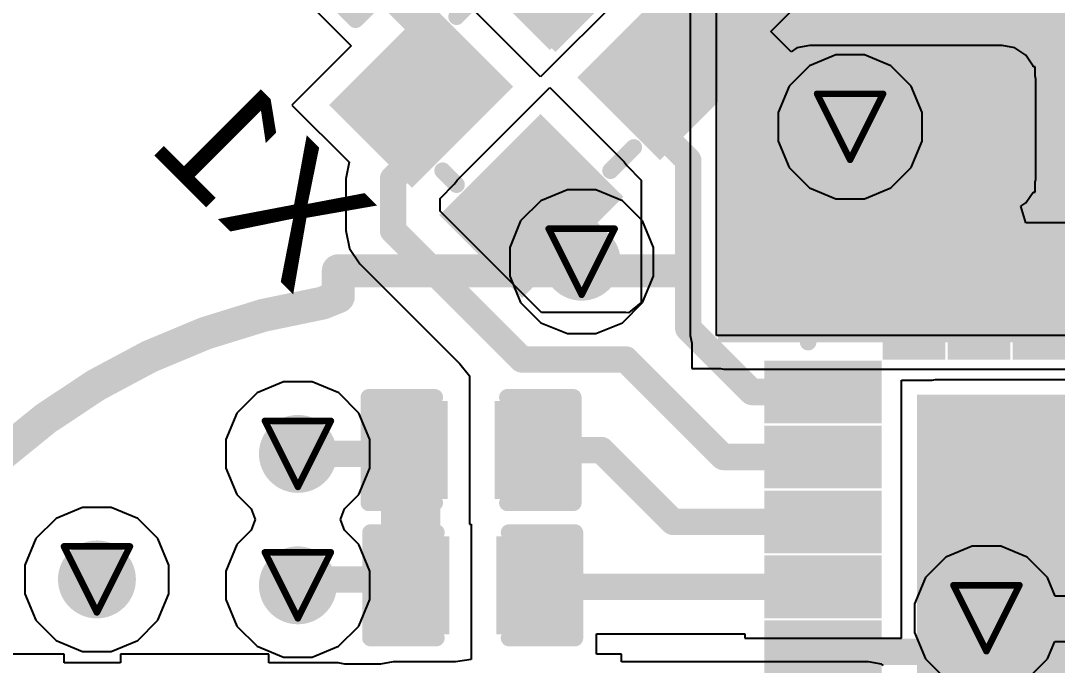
# Model space of a CAD drawing. Header units: inches. Extents: x -9 to 171, y -50 to 39.
# Drawn here: x 3.5 to 11.49, y -14.15 to -9.19 of the extents above; entities that cross this region are included whole.
import ezdxf

# ---------------------------------------------------------------- set-up
doc = ezdxf.new("R2010")
doc.units = ezdxf.units.IN
for name, color, linetype in [('Board Outline', 216, 'Continuous'), ('Bottom Layer', 5, 'Continuous'), ('Bottom Overlay', 54, 'Continuous'), ('Bottom Paste', 16, 'Continuous'), ('Bottom Solder', 6, 'Continuous'), ('Drill Drawing', 1, 'Continuous'), ('GND', 76, 'Continuous'), ('PWR', 16, 'Continuous'), ('Top Layer', 1, 'Continuous'), ('Top Overlay', 2, 'Continuous'), ('Top Paste', 8, 'Continuous'), ('Top Solder', 216, 'Continuous'), ('Via Holes', 16, 'Continuous')]:
    doc.layers.add(name, color=color, linetype=linetype)
doc.styles.add('Arial', font='', dxfattribs={"height": 0.2})
doc.styles.get('Arial').set_extended_font_data('Arial')

# ---------------------------------------------------------------- blocks, each defined once
blk = doc.blocks.new('MY_2477_02_2')
at = {"layer": 'Top Layer'}
blk.add_hatch(color=1, dxfattribs=at).paths.add_polyline_path([(11.9999, 2.9126), (18.4999, 2.9126), (18.4999, -3.0874), (11.9999, -3.0874)])
at = {"layer": 'Top Solder'}
blk.add_hatch(color=216, dxfattribs=at).paths.add_polyline_path([(11.9491, 2.9634), (18.5507, 2.9634), (18.5507, -3.1382), (11.9491, -3.1382)])
at = {"layer": 'Top Overlay', "const_width": 0.254}
blk.add_lwpolyline([(5.5257, 9.7475, -0.48729), (12.2506, 6.0093)], format="xyb", dxfattribs=at)
for points in [[(12.2506, 6.0093), (12.2999, 5.8875)], [(12.2999, 5.8875), (12.4999, 5.8875)], [(12.4999, 5.8875), (12.4999, 3.2687)]]:
    blk.add_lwpolyline(points, dxfattribs=at)
at = {"layer": 'Top Overlay', "const_width": 0.127}
for points in [[(12.1871, 6.0093, 1), (12.3141, 6.0093, 1)], [(12.1871, 6.0093, 1), (12.3141, 6.0093, 1)], [(12.2364, 5.8875, 1), (12.3634, 5.8875, 1)], [(12.2364, 5.8875, 1), (12.3634, 5.8875, 1)], [(12.4364, 5.8875, 1), (12.5634, 5.8875, 1)], [(12.4364, 5.8875, 1), (12.5634, 5.8875, 1)], [(12.4364, 3.2687, 1), (12.5634, 3.2687, 1)]]:
    blk.add_lwpolyline(points, format="xyb", close=True, dxfattribs=at)
at = {"layer": 'Top Paste'}
for p, q in [((12, 2.975), (12, 2.975)), ((12, 2.975), (18.5, 2.975)), ((12, -3.025), (12, 2.975))]:
    blk.add_line(p, q, dxfattribs=at)
blk = doc.blocks.new('SMD2016_4P_B_9')
at = {"layer": 'Bottom Layer'}
for points in [[(-0.2499, 1), (-0.2499, 0.2), (-1.2499, 0.2), (-1.2499, 1)], [(1.2501, 0.9999), (1.2501, 0.1999), (0.2501, 0.1999), (0.2501, 0.9999)], [(-0.2501, -0.1999), (-0.2501, -0.9999), (-1.25, -0.9999), (-1.25, -0.1999)], [(1.2501, -0.2), (1.2501, -1), (0.2501, -1), (0.2501, -0.2)]]:
    blk.add_hatch(color=5, dxfattribs=at).paths.add_polyline_path(points)
at = {"layer": 'Bottom Paste'}
for points in [[(-0.2499, 1), (-0.2499, 0.2), (-1.2499, 0.2), (-1.2499, 1)], [(1.2501, 0.9999), (1.2501, 0.1999), (0.2501, 0.1999), (0.2501, 0.9999)], [(-0.2501, -0.1999), (-0.2501, -0.9999), (-1.25, -0.9999), (-1.25, -0.1999)], [(1.2501, -0.2), (1.2501, -1), (0.2501, -1), (0.2501, -0.2)]]:
    blk.add_hatch(color=16, dxfattribs=at).paths.add_polyline_path(points)
at = {"layer": 'Bottom Solder'}
for points in [[(-0.1991, 1.0508), (-0.1991, 0.1492), (-1.3007, 0.1492), (-1.3007, 1.0508)], [(1.3009, 1.0507), (1.3009, 0.1491), (0.1993, 0.1491), (0.1993, 1.0507)], [(-0.1993, -0.1491), (-0.1993, -1.0507), (-1.3008, -1.0507), (-1.3008, -0.1491)], [(1.3009, -0.1492), (1.3009, -1.0508), (0.1993, -1.0508), (0.1993, -0.1492)]]:
    blk.add_hatch(color=6, dxfattribs=at).paths.add_polyline_path(points)
at = {"layer": 'Bottom Overlay', "const_width": 0.127}
for points in [[(0.1271, 0.8384), (-0.1269, 0.8383)], [(-1.3487, 0.5588), (-1.4249, 0.635)], [(-1.4249, 0.4826), (-1.4249, 0.635)], [(-1.3487, 0.5588), (-1.4249, 0.4826)], [(-1.0414, -0.0762), (-1.0414, 0.0762)], [(1.0414, -0.0764), (1.0414, 0.076)], [(0.127, -0.8382), (-0.127, -0.8382)]]:
    blk.add_lwpolyline(points, dxfattribs=at)
at = {"layer": 'Bottom Overlay', "const_width": 0.0635}
for points in [[(-0.1586, 0.8383, 1), (-0.0951, 0.8383, 1)], [(0.0954, 0.8384, 1), (0.1589, 0.8384, 1)], [(-1.4566, 0.635, 1), (-1.3931, 0.635, 1)], [(-1.4566, 0.635, 1), (-1.3931, 0.635, 1)], [(-1.3804, 0.5588, 1), (-1.3169, 0.5588, 1)], [(-1.3804, 0.5588, 1), (-1.3169, 0.5588, 1)], [(-1.4566, 0.4826, 1), (-1.3931, 0.4826, 1)], [(-1.4566, 0.4826, 1), (-1.3931, 0.4826, 1)], [(-1.0732, 0.0762, 1), (-1.0096, 0.0762, 1)], [(1.0097, 0.076, 1), (1.0732, 0.076, 1)], [(-1.0732, -0.0762, 1), (-1.0096, -0.0762, 1)], [(1.0097, -0.0764, 1), (1.0732, -0.0764, 1)], [(-0.1588, -0.8382, 1), (-0.0953, -0.8382, 1)], [(0.0953, -0.8382, 1), (0.1588, -0.8382, 1)]]:
    blk.add_lwpolyline(points, format="xyb", close=True, dxfattribs=at)
blk = doc.blocks.new('32_QFN__5_5__B_11')
at = {"layer": 'Bottom Layer'}
for points in [[(-1.6101, 2.1001), (-1.8901, 2.1001), (-1.8901, 2.8001), (-1.6101, 2.8001)], [(-1.1099, 2.1001), (-1.3899, 2.1001), (-1.3899, 2.8001), (-1.1099, 2.8001)], [(-0.6101, 2.1001), (-0.8901, 2.1001), (-0.8901, 2.8001), (-0.6101, 2.8001)], [(-0.1099, 2.1001), (-0.3899, 2.1001), (-0.3899, 2.8001), (-0.1099, 2.8001)], [(0.3899, 2.1001), (0.1099, 2.1001), (0.1099, 2.8001), (0.3899, 2.8001)], [(0.8901, 2.1001), (0.6101, 2.1001), (0.6101, 2.8001), (0.8901, 2.8001)], [(1.3899, 2.1001), (1.1099, 2.1001), (1.1099, 2.8001), (1.3899, 2.8001)], [(1.8901, 2.1001), (1.6101, 2.1001), (1.6101, 2.8001), (1.8901, 2.8001)], [(-2.1001, 1.8901), (-2.1001, 1.6101), (-2.8001, 1.6101), (-2.8001, 1.8901)], [(2.8001, 1.8901), (2.8001, 1.6101), (2.1001, 1.6101), (2.1001, 1.8901)], [(1.627, -1.627), (-1.627, -1.627), (-1.627, 1.627), (1.627, 1.627)], [(-2.1001, 1.3899), (-2.1001, 1.1099), (-2.8001, 1.1099), (-2.8001, 1.3899)], [(2.8001, 1.3899), (2.8001, 1.1099), (2.1001, 1.1099), (2.1001, 1.3899)], [(-2.1001, 0.8901), (-2.1001, 0.6101), (-2.8001, 0.6101), (-2.8001, 0.8901)], [(2.8001, 0.8901), (2.8001, 0.6101), (2.1001, 0.6101), (2.1001, 0.8901)], [(-2.1001, 0.3899), (-2.1001, 0.1099), (-2.8001, 0.1099), (-2.8001, 0.3899)], [(2.8001, 0.3899), (2.8001, 0.1099), (2.1001, 0.1099), (2.1001, 0.3899)], [(-2.1001, -0.1099), (-2.1001, -0.3899), (-2.8001, -0.3899), (-2.8001, -0.1099)], [(2.8001, -0.1099), (2.8001, -0.3899), (2.1001, -0.3899), (2.1001, -0.1099)], [(-2.1001, -0.6101), (-2.1001, -0.8901), (-2.8001, -0.8901), (-2.8001, -0.6101)], [(2.8001, -0.6101), (2.8001, -0.8901), (2.1001, -0.8901), (2.1001, -0.6101)], [(-2.1001, -1.1099), (-2.1001, -1.3899), (-2.8001, -1.3899), (-2.8001, -1.1099)], [(2.8001, -1.1099), (2.8001, -1.3899), (2.1001, -1.3899), (2.1001, -1.1099)], [(-2.1001, -1.6101), (-2.1001, -1.8901), (-2.8001, -1.8901), (-2.8001, -1.6101)], [(2.8001, -1.6101), (2.8001, -1.8901), (2.1001, -1.8901), (2.1001, -1.6101)], [(-1.6101, -2.8001), (-1.8901, -2.8001), (-1.8901, -2.1001), (-1.6101, -2.1001)], [(-1.1099, -2.8001), (-1.3899, -2.8001), (-1.3899, -2.1001), (-1.1099, -2.1001)], [(-0.6101, -2.8001), (-0.8901, -2.8001), (-0.8901, -2.1001), (-0.6101, -2.1001)], [(-0.1099, -2.8001), (-0.3899, -2.8001), (-0.3899, -2.1001), (-0.1099, -2.1001)], [(0.3899, -2.8001), (0.1099, -2.8001), (0.1099, -2.1001), (0.3899, -2.1001)], [(0.8901, -2.8001), (0.6101, -2.8001), (0.6101, -2.1001), (0.8901, -2.1001)], [(1.3899, -2.8001), (1.1099, -2.8001), (1.1099, -2.1001), (1.3899, -2.1001)], [(1.8901, -2.8001), (1.6101, -2.8001), (1.6101, -2.1001), (1.8901, -2.1001)]]:
    blk.add_hatch(color=5, dxfattribs=at).paths.add_polyline_path(points)
at = {"layer": 'Bottom Paste'}
for points in [[(-1.6101, 2.1001), (-1.8901, 2.1001), (-1.8901, 2.8001), (-1.6101, 2.8001)], [(-1.1099, 2.1001), (-1.3899, 2.1001), (-1.3899, 2.8001), (-1.1099, 2.8001)], [(-0.6101, 2.1001), (-0.8901, 2.1001), (-0.8901, 2.8001), (-0.6101, 2.8001)], [(-0.1099, 2.1001), (-0.3899, 2.1001), (-0.3899, 2.8001), (-0.1099, 2.8001)], [(0.3899, 2.1001), (0.1099, 2.1001), (0.1099, 2.8001), (0.3899, 2.8001)], [(0.8901, 2.1001), (0.6101, 2.1001), (0.6101, 2.8001), (0.8901, 2.8001)], [(1.3899, 2.1001), (1.1099, 2.1001), (1.1099, 2.8001), (1.3899, 2.8001)], [(1.8901, 2.1001), (1.6101, 2.1001), (1.6101, 2.8001), (1.8901, 2.8001)], [(-2.1001, 1.8901), (-2.1001, 1.6101), (-2.8001, 1.6101), (-2.8001, 1.8901)], [(2.8001, 1.8901), (2.8001, 1.6101), (2.1001, 1.6101), (2.1001, 1.8901)], [(1.627, -1.627), (-1.627, -1.627), (-1.627, 1.627), (1.627, 1.627)], [(-2.1001, 1.3899), (-2.1001, 1.1099), (-2.8001, 1.1099), (-2.8001, 1.3899)], [(2.8001, 1.3899), (2.8001, 1.1099), (2.1001, 1.1099), (2.1001, 1.3899)], [(-2.1001, 0.8901), (-2.1001, 0.6101), (-2.8001, 0.6101), (-2.8001, 0.8901)], [(2.8001, 0.8901), (2.8001, 0.6101), (2.1001, 0.6101), (2.1001, 0.8901)], [(-2.1001, 0.3899), (-2.1001, 0.1099), (-2.8001, 0.1099), (-2.8001, 0.3899)], [(2.8001, 0.3899), (2.8001, 0.1099), (2.1001, 0.1099), (2.1001, 0.3899)], [(-2.1001, -0.1099), (-2.1001, -0.3899), (-2.8001, -0.3899), (-2.8001, -0.1099)], [(2.8001, -0.1099), (2.8001, -0.3899), (2.1001, -0.3899), (2.1001, -0.1099)], [(-2.1001, -0.6101), (-2.1001, -0.8901), (-2.8001, -0.8901), (-2.8001, -0.6101)], [(2.8001, -0.6101), (2.8001, -0.8901), (2.1001, -0.8901), (2.1001, -0.6101)], [(-2.1001, -1.1099), (-2.1001, -1.3899), (-2.8001, -1.3899), (-2.8001, -1.1099)], [(2.8001, -1.1099), (2.8001, -1.3899), (2.1001, -1.3899), (2.1001, -1.1099)], [(-2.1001, -1.6101), (-2.1001, -1.8901), (-2.8001, -1.8901), (-2.8001, -1.6101)], [(2.8001, -1.6101), (2.8001, -1.8901), (2.1001, -1.8901), (2.1001, -1.6101)], [(-1.6101, -2.8001), (-1.8901, -2.8001), (-1.8901, -2.1001), (-1.6101, -2.1001)], [(-1.1099, -2.8001), (-1.3899, -2.8001), (-1.3899, -2.1001), (-1.1099, -2.1001)], [(-0.6101, -2.8001), (-0.8901, -2.8001), (-0.8901, -2.1001), (-0.6101, -2.1001)], [(-0.1099, -2.8001), (-0.3899, -2.8001), (-0.3899, -2.1001), (-0.1099, -2.1001)], [(0.3899, -2.8001), (0.1099, -2.8001), (0.1099, -2.1001), (0.3899, -2.1001)], [(0.8901, -2.8001), (0.6101, -2.8001), (0.6101, -2.1001), (0.8901, -2.1001)], [(1.3899, -2.8001), (1.1099, -2.8001), (1.1099, -2.1001), (1.3899, -2.1001)], [(1.8901, -2.8001), (1.6101, -2.8001), (1.6101, -2.1001), (1.8901, -2.1001)]]:
    blk.add_hatch(color=16, dxfattribs=at).paths.add_polyline_path(points)
at = {"layer": 'Bottom Solder'}
for points in [[(-1.5085, 1.9985), (-1.9917, 1.9985), (-1.9917, 2.9017), (-1.5085, 2.9017)], [(-1.0083, 1.9985), (-1.4915, 1.9985), (-1.4915, 2.9017), (-1.0083, 2.9017)], [(-0.5085, 1.9985), (-0.9917, 1.9985), (-0.9917, 2.9017), (-0.5085, 2.9017)], [(-0.0083, 1.9985), (-0.4915, 1.9985), (-0.4915, 2.9017), (-0.0083, 2.9017)], [(0.4915, 1.9985), (0.0083, 1.9985), (0.0083, 2.9017), (0.4915, 2.9017)], [(0.9917, 1.9985), (0.5085, 1.9985), (0.5085, 2.9017), (0.9917, 2.9017)], [(1.4915, 1.9985), (1.0083, 1.9985), (1.0083, 2.9017), (1.4915, 2.9017)], [(1.9917, 1.9985), (1.5085, 1.9985), (1.5085, 2.9017), (1.9917, 2.9017)], [(-1.9985, 1.9917), (-1.9985, 1.5085), (-2.9017, 1.5085), (-2.9017, 1.9917)], [(2.9017, 1.9917), (2.9017, 1.5085), (1.9985, 1.5085), (1.9985, 1.9917)], [(1.7286, -1.7286), (-1.7286, -1.7286), (-1.7286, 1.7286), (1.7286, 1.7286)], [(-1.9985, 1.4915), (-1.9985, 1.0083), (-2.9017, 1.0083), (-2.9017, 1.4915)], [(2.9017, 1.4915), (2.9017, 1.0083), (1.9985, 1.0083), (1.9985, 1.4915)], [(-1.9985, 0.9917), (-1.9985, 0.5085), (-2.9017, 0.5085), (-2.9017, 0.9917)], [(2.9017, 0.9917), (2.9017, 0.5085), (1.9985, 0.5085), (1.9985, 0.9917)], [(-1.9985, 0.4915), (-1.9985, 0.0083), (-2.9017, 0.0083), (-2.9017, 0.4915)], [(2.9017, 0.4915), (2.9017, 0.0083), (1.9985, 0.0083), (1.9985, 0.4915)], [(-1.9985, -0.0083), (-1.9985, -0.4915), (-2.9017, -0.4915), (-2.9017, -0.0083)], [(2.9017, -0.0083), (2.9017, -0.4915), (1.9985, -0.4915), (1.9985, -0.0083)], [(-1.9985, -0.5085), (-1.9985, -0.9917), (-2.9017, -0.9917), (-2.9017, -0.5085)], [(2.9017, -0.5085), (2.9017, -0.9917), (1.9985, -0.9917), (1.9985, -0.5085)], [(-1.9985, -1.0083), (-1.9985, -1.4915), (-2.9017, -1.4915), (-2.9017, -1.0083)], [(2.9017, -1.0083), (2.9017, -1.4915), (1.9985, -1.4915), (1.9985, -1.0083)], [(-1.9985, -1.5085), (-1.9985, -1.9917), (-2.9017, -1.9917), (-2.9017, -1.5085)], [(2.9017, -1.5085), (2.9017, -1.9917), (1.9985, -1.9917), (1.9985, -1.5085)], [(-1.5085, -2.9017), (-1.9917, -2.9017), (-1.9917, -1.9985), (-1.5085, -1.9985)], [(-1.0083, -2.9017), (-1.4915, -2.9017), (-1.4915, -1.9985), (-1.0083, -1.9985)], [(-0.5085, -2.9017), (-0.9917, -2.9017), (-0.9917, -1.9985), (-0.5085, -1.9985)], [(-0.0083, -2.9017), (-0.4915, -2.9017), (-0.4915, -1.9985), (-0.0083, -1.9985)], [(0.4915, -2.9017), (0.0083, -2.9017), (0.0083, -1.9985), (0.4915, -1.9985)], [(0.9917, -2.9017), (0.5085, -2.9017), (0.5085, -1.9985), (0.9917, -1.9985)], [(1.4915, -2.9017), (1.0083, -2.9017), (1.0083, -1.9985), (1.4915, -1.9985)], [(1.9917, -2.9017), (1.5085, -2.9017), (1.5085, -1.9985), (1.9917, -1.9985)]]:
    blk.add_hatch(color=6, dxfattribs=at).paths.add_polyline_path(points)
at = {"layer": 'Bottom Overlay', "const_width": 0.127}
for points in [[(-2.1336, 2.5654), (-2.5654, 2.5654)], [(-2.5654, 2.5654), (-2.5654, 2.1336)], [(2.5654, 2.5654), (2.1336, 2.5654)], [(2.5654, 2.5654), (2.5654, 2.1336)], [(-3.0734, -1.6256), (-3.0734, -1.8796)], [(-2.9464, -1.7526), (-3.0734, -1.6256)], [(-2.9464, -1.7526), (-3.0734, -1.8796)], [(-2.5654, -2.1336), (-2.5654, -2.5654)], [(2.5654, -2.1336), (2.5654, -2.5654)], [(-2.1336, -2.5654), (-2.5654, -2.5654)], [(2.5654, -2.5654), (2.1336, -2.5654)]]:
    blk.add_lwpolyline(points, dxfattribs=at)
at = {"layer": 'Bottom Overlay', "const_width": 0.0635}
for points in [[(-2.5972, 2.5654, 1), (-2.5337, 2.5654, 1)], [(-2.5972, 2.5654, 1), (-2.5337, 2.5654, 1)], [(-2.1654, 2.5654, 1), (-2.1019, 2.5654, 1)], [(2.1019, 2.5654, 1), (2.1654, 2.5654, 1)], [(2.5337, 2.5654, 1), (2.5972, 2.5654, 1)], [(2.5337, 2.5654, 1), (2.5972, 2.5654, 1)], [(-2.5972, 2.1336, 1), (-2.5337, 2.1336, 1)], [(2.5337, 2.1336, 1), (2.5972, 2.1336, 1)], [(-3.1052, -1.6256, 1), (-3.0417, -1.6256, 1)], [(-3.1052, -1.6256, 1), (-3.0417, -1.6256, 1)], [(-2.9781, -1.7526, 1), (-2.9146, -1.7526, 1)], [(-2.9781, -1.7526, 1), (-2.9146, -1.7526, 1)], [(-3.1052, -1.8796, 1), (-3.0417, -1.8796, 1)], [(-3.1052, -1.8796, 1), (-3.0417, -1.8796, 1)], [(-2.5972, -2.1336, 1), (-2.5337, -2.1336, 1)], [(2.5337, -2.1336, 1), (2.5972, -2.1336, 1)], [(-2.5972, -2.5654, 1), (-2.5337, -2.5654, 1)], [(-2.5972, -2.5654, 1), (-2.5337, -2.5654, 1)], [(-2.1654, -2.5654, 1), (-2.1019, -2.5654, 1)], [(2.1019, -2.5654, 1), (2.1654, -2.5654, 1)], [(2.5337, -2.5654, 1), (2.5972, -2.5654, 1)], [(2.5337, -2.5654, 1), (2.5972, -2.5654, 1)]]:
    blk.add_lwpolyline(points, format="xyb", close=True, dxfattribs=at)
blk = doc.blocks.new('____0402_B_25')
at = {"layer": 'Bottom Layer'}
for points in [[(-0.2413, 0.3175), (-0.2413, -0.3175), (-0.6985, -0.3175), (-0.6985, 0.3175)], [(0.6985, 0.3175), (0.6985, -0.3175), (0.2413, -0.3175), (0.2413, 0.3175)]]:
    blk.add_hatch(color=5, dxfattribs=at).paths.add_polyline_path(points)
at = {"layer": 'Bottom Paste'}
for points in [[(-0.2413, 0.3175), (-0.2413, -0.3175), (-0.6985, -0.3175), (-0.6985, 0.3175)], [(0.6985, 0.3175), (0.6985, -0.3175), (0.2413, -0.3175), (0.2413, 0.3175)]]:
    blk.add_hatch(color=16, dxfattribs=at).paths.add_polyline_path(points)
at = {"layer": 'Bottom Solder'}
for points in [[(-0.1813, 0.3775), (-0.1813, -0.3775), (-0.7585, -0.3775), (-0.7585, 0.3775)], [(0.7585, 0.3775), (0.7585, -0.3775), (0.1813, -0.3775), (0.1813, 0.3775)]]:
    blk.add_hatch(color=6, dxfattribs=at).paths.add_polyline_path(points)
at = {"layer": 'Bottom Overlay', "const_width": 0.127}
for points in [[(-0.7874, -0.4064), (-0.7874, 0.4064)], [(-0.7874, 0.4064), (-0.2794, 0.4064)], [(0.2794, 0.4064), (0.7874, 0.4064)], [(0.7874, -0.4064), (0.7874, 0.4064)], [(-0.7874, -0.4064), (-0.2794, -0.4064)], [(0.2794, -0.4064), (0.7874, -0.4064)]]:
    blk.add_lwpolyline(points, dxfattribs=at)
at = {"layer": 'Bottom Overlay', "const_width": 0.0635}
for points in [[(-0.8191, 0.4064, 1), (-0.7556, 0.4064, 1)], [(-0.8191, 0.4064, 1), (-0.7556, 0.4064, 1)], [(-0.3111, 0.4064, 1), (-0.2477, 0.4064, 1)], [(0.2477, 0.4064, 1), (0.3111, 0.4064, 1)], [(0.7556, 0.4064, 1), (0.8191, 0.4064, 1)], [(0.7556, 0.4064, 1), (0.8191, 0.4064, 1)], [(-0.8191, -0.4064, 1), (-0.7556, -0.4064, 1)], [(-0.8191, -0.4064, 1), (-0.7556, -0.4064, 1)], [(-0.3111, -0.4064, 1), (-0.2477, -0.4064, 1)], [(0.2477, -0.4064, 1), (0.3111, -0.4064, 1)], [(0.7556, -0.4064, 1), (0.8191, -0.4064, 1)], [(0.7556, -0.4064, 1), (0.8191, -0.4064, 1)]]:
    blk.add_lwpolyline(points, format="xyb", close=True, dxfattribs=at)
blk = doc.blocks.new('C___0402_B_26')
at = {"layer": 'Bottom Layer'}
for points in [[(-0.2413, 0.3175), (-0.2413, -0.3175), (-0.6985, -0.3175), (-0.6985, 0.3175)], [(0.6985, 0.3175), (0.6985, -0.3175), (0.2413, -0.3175), (0.2413, 0.3175)]]:
    blk.add_hatch(color=5, dxfattribs=at).paths.add_polyline_path(points)
at = {"layer": 'Bottom Paste'}
for points in [[(-0.2413, 0.3175), (-0.2413, -0.3175), (-0.6985, -0.3175), (-0.6985, 0.3175)], [(0.6985, 0.3175), (0.6985, -0.3175), (0.2413, -0.3175), (0.2413, 0.3175)]]:
    blk.add_hatch(color=16, dxfattribs=at).paths.add_polyline_path(points)
at = {"layer": 'Bottom Solder'}
for points in [[(-0.1813, 0.3775), (-0.1813, -0.3775), (-0.7585, -0.3775), (-0.7585, 0.3775)], [(0.7585, 0.3775), (0.7585, -0.3775), (0.1813, -0.3775), (0.1813, 0.3775)]]:
    blk.add_hatch(color=6, dxfattribs=at).paths.add_polyline_path(points)
at = {"layer": 'Bottom Overlay', "const_width": 0.127}
for points in [[(-0.7874, 0.4064), (-0.7874, -0.4064)], [(-0.2794, 0.4064), (-0.7874, 0.4064)], [(0.7874, 0.4064), (0.2794, 0.4064)], [(0.7874, 0.4064), (0.7874, -0.4064)], [(-0.2794, -0.4064), (-0.7874, -0.4064)], [(0.7874, -0.4064), (0.2794, -0.4064)]]:
    blk.add_lwpolyline(points, dxfattribs=at)
at = {"layer": 'Bottom Overlay', "const_width": 0.0635}
for points in [[(-0.8191, 0.4064, 1), (-0.7556, 0.4064, 1)], [(-0.8191, 0.4064, 1), (-0.7556, 0.4064, 1)], [(-0.3111, 0.4064, 1), (-0.2477, 0.4064, 1)], [(0.2477, 0.4064, 1), (0.3111, 0.4064, 1)], [(0.7556, 0.4064, 1), (0.8191, 0.4064, 1)], [(0.7556, 0.4064, 1), (0.8191, 0.4064, 1)], [(-0.8191, -0.4064, 1), (-0.7556, -0.4064, 1)], [(-0.8191, -0.4064, 1), (-0.7556, -0.4064, 1)], [(-0.3111, -0.4064, 1), (-0.2477, -0.4064, 1)], [(0.2477, -0.4064, 1), (0.3111, -0.4064, 1)], [(0.7556, -0.4064, 1), (0.8191, -0.4064, 1)], [(0.7556, -0.4064, 1), (0.8191, -0.4064, 1)]]:
    blk.add_lwpolyline(points, format="xyb", close=True, dxfattribs=at)
blk = doc.blocks.new('C___0402_B_27')
at = {"layer": 'Bottom Layer'}
for points in [[(-0.2413, 0.3175), (-0.2413, -0.3175), (-0.6985, -0.3175), (-0.6985, 0.3175)], [(0.6985, 0.3175), (0.6985, -0.3175), (0.2413, -0.3175), (0.2413, 0.3175)]]:
    blk.add_hatch(color=5, dxfattribs=at).paths.add_polyline_path(points)
at = {"layer": 'Bottom Paste'}
for points in [[(-0.2413, 0.3175), (-0.2413, -0.3175), (-0.6985, -0.3175), (-0.6985, 0.3175)], [(0.6985, 0.3175), (0.6985, -0.3175), (0.2413, -0.3175), (0.2413, 0.3175)]]:
    blk.add_hatch(color=16, dxfattribs=at).paths.add_polyline_path(points)
at = {"layer": 'Bottom Solder'}
for points in [[(-0.1813, 0.3775), (-0.1813, -0.3775), (-0.7585, -0.3775), (-0.7585, 0.3775)], [(0.7585, 0.3775), (0.7585, -0.3775), (0.1813, -0.3775), (0.1813, 0.3775)]]:
    blk.add_hatch(color=6, dxfattribs=at).paths.add_polyline_path(points)
at = {"layer": 'Bottom Overlay', "const_width": 0.127}
for points in [[(-0.7874, 0.4064), (-0.2794, 0.4064)], [(-0.7874, 0.4064), (-0.7874, -0.4064)], [(0.2794, 0.4064), (0.7874, 0.4064)], [(0.7874, 0.4064), (0.7874, -0.4064)], [(-0.7874, -0.4064), (-0.2794, -0.4064)], [(0.2794, -0.4064), (0.7874, -0.4064)]]:
    blk.add_lwpolyline(points, dxfattribs=at)
at = {"layer": 'Bottom Overlay', "const_width": 0.0635}
for points in [[(-0.8191, 0.4064, 1), (-0.7556, 0.4064, 1)], [(-0.8191, 0.4064, 1), (-0.7556, 0.4064, 1)], [(-0.3111, 0.4064, 1), (-0.2477, 0.4064, 1)], [(0.2477, 0.4064, 1), (0.3111, 0.4064, 1)], [(0.7556, 0.4064, 1), (0.8191, 0.4064, 1)], [(0.7556, 0.4064, 1), (0.8191, 0.4064, 1)], [(-0.8191, -0.4064, 1), (-0.7556, -0.4064, 1)], [(-0.8191, -0.4064, 1), (-0.7556, -0.4064, 1)], [(-0.3111, -0.4064, 1), (-0.2477, -0.4064, 1)], [(0.2477, -0.4064, 1), (0.3111, -0.4064, 1)], [(0.7556, -0.4064, 1), (0.8191, -0.4064, 1)], [(0.7556, -0.4064, 1), (0.8191, -0.4064, 1)]]:
    blk.add_lwpolyline(points, format="xyb", close=True, dxfattribs=at)
blk = doc.blocks.new('____0402_B_30')
at = {"layer": 'Bottom Layer'}
for points in [[(-0.2413, 0.3175), (-0.2413, -0.3175), (-0.6985, -0.3175), (-0.6985, 0.3175)], [(0.6985, 0.3175), (0.6985, -0.3175), (0.2413, -0.3175), (0.2413, 0.3175)]]:
    blk.add_hatch(color=5, dxfattribs=at).paths.add_polyline_path(points)
at = {"layer": 'Bottom Paste'}
for points in [[(-0.2413, 0.3175), (-0.2413, -0.3175), (-0.6985, -0.3175), (-0.6985, 0.3175)], [(0.6985, 0.3175), (0.6985, -0.3175), (0.2413, -0.3175), (0.2413, 0.3175)]]:
    blk.add_hatch(color=16, dxfattribs=at).paths.add_polyline_path(points)
at = {"layer": 'Bottom Solder'}
for points in [[(-0.1813, 0.3775), (-0.1813, -0.3775), (-0.7585, -0.3775), (-0.7585, 0.3775)], [(0.7585, 0.3775), (0.7585, -0.3775), (0.1813, -0.3775), (0.1813, 0.3775)]]:
    blk.add_hatch(color=6, dxfattribs=at).paths.add_polyline_path(points)
at = {"layer": 'Bottom Overlay', "const_width": 0.127}
for points in [[(-0.2794, 0.4064), (-0.7874, 0.4064)], [(-0.7874, -0.4064), (-0.7874, 0.4064)], [(0.7874, 0.4064), (0.2794, 0.4064)], [(0.7874, -0.4064), (0.7874, 0.4064)], [(-0.2794, -0.4064), (-0.7874, -0.4064)], [(0.7874, -0.4064), (0.2794, -0.4064)]]:
    blk.add_lwpolyline(points, dxfattribs=at)
at = {"layer": 'Bottom Overlay', "const_width": 0.0635}
for points in [[(-0.8191, 0.4064, 1), (-0.7556, 0.4064, 1)], [(-0.8191, 0.4064, 1), (-0.7556, 0.4064, 1)], [(-0.3111, 0.4064, 1), (-0.2477, 0.4064, 1)], [(0.2477, 0.4064, 1), (0.3111, 0.4064, 1)], [(0.7556, 0.4064, 1), (0.8191, 0.4064, 1)], [(0.7556, 0.4064, 1), (0.8191, 0.4064, 1)], [(-0.8191, -0.4064, 1), (-0.7556, -0.4064, 1)], [(-0.8191, -0.4064, 1), (-0.7556, -0.4064, 1)], [(-0.3111, -0.4064, 1), (-0.2477, -0.4064, 1)], [(0.2477, -0.4064, 1), (0.3111, -0.4064, 1)], [(0.7556, -0.4064, 1), (0.8191, -0.4064, 1)], [(0.7556, -0.4064, 1), (0.8191, -0.4064, 1)]]:
    blk.add_lwpolyline(points, format="xyb", close=True, dxfattribs=at)

msp = doc.modelspace()

# ---------------------------------------------------------------- hatches: boundary and pattern name
at = {"layer": 'Bottom Layer'}
for points in [[(7.6667, -6.3386), (6.0985, -7.9068), (7.6229, -9.4312), (9.1911, -7.863)], [(9.5802, -10.4103), (11.0607, -10.4103), (11.0607, -9.6402), (9.5802, -9.6402)], [(10.2431, -11.6999), (10.5231, -11.6999), (10.5231, -9.7994), (10.2431, -9.7994)], [(7.3437, -10.1439), (6.9278, -10.5598), (7.6154, -11.2475), (8.0314, -10.8316)], [(6.2785, -13.8483), (6.7359, -13.8483), (6.7359, -12.2013), (6.2785, -12.2013)]]:
    msp.add_hatch(color=5, dxfattribs=at).paths.add_polyline_path(points)
h = msp.add_hatch(color=5, dxfattribs=at)
edge = h.paths.add_edge_path()
edge.add_arc((9.8908, -10.0078), 0.3, 0, 360)
h = msp.add_hatch(color=5, dxfattribs=at)
edge = h.paths.add_edge_path()
edge.add_arc((7.8238, -11.0465), 0.3, 0, 360)
h = msp.add_hatch(color=5, dxfattribs=at)
edge = h.paths.add_edge_path()
edge.add_arc((5.639, -12.5263), 0.3, 0, 360)
h = msp.add_hatch(color=5, dxfattribs=at)
edge = h.paths.add_edge_path()
edge.add_arc((4.0916, -13.4927), 0.3, 0, 360)
h = msp.add_hatch(color=5, dxfattribs=at)
edge = h.paths.add_edge_path()
edge.add_arc((5.6388, -13.5382), 0.3, 0, 360)
h = msp.add_hatch(color=5, dxfattribs=at)
edge = h.paths.add_edge_path()
edge.add_arc((10.9406, -13.7915), 0.3, 0, 360)
at = {"layer": 'GND'}
h = msp.add_hatch(color=76, dxfattribs=at)
edge = h.paths.add_edge_path()
edge.add_arc((9.8908, -10.0078), 0.3, 0, 360)
h = msp.add_hatch(color=76, dxfattribs=at)
edge = h.paths.add_edge_path()
edge.add_arc((7.8238, -11.0465), 0.3, 0, 360)
h = msp.add_hatch(color=76, dxfattribs=at)
edge = h.paths.add_edge_path()
edge.add_arc((5.639, -12.5263), 0.3, 0, 360)
h = msp.add_hatch(color=76, dxfattribs=at)
edge = h.paths.add_edge_path()
edge.add_arc((4.0916, -13.4927), 0.3, 0, 360)
h = msp.add_hatch(color=76, dxfattribs=at)
edge = h.paths.add_edge_path()
edge.add_arc((5.6388, -13.5382), 0.3, 0, 360)
h = msp.add_hatch(color=76, dxfattribs=at)
edge = h.paths.add_edge_path()
edge.add_arc((10.9406, -13.7915), 0.3, 0, 360)
at = {"layer": 'PWR'}
h = msp.add_hatch(color=16, dxfattribs=at)
edge = h.paths.add_edge_path()
edge.add_arc((9.8908, -10.0078), 0.3, 0, 360)
h = msp.add_hatch(color=16, dxfattribs=at)
edge = h.paths.add_edge_path()
edge.add_arc((7.8238, -11.0465), 0.3, 0, 360)
h = msp.add_hatch(color=16, dxfattribs=at)
edge = h.paths.add_edge_path()
edge.add_arc((5.639, -12.5263), 0.3, 0, 360)
h = msp.add_hatch(color=16, dxfattribs=at)
edge = h.paths.add_edge_path()
edge.add_arc((4.0916, -13.4927), 0.3, 0, 360)
h = msp.add_hatch(color=16, dxfattribs=at)
edge = h.paths.add_edge_path()
edge.add_arc((5.6388, -13.5382), 0.3, 0, 360)
h = msp.add_hatch(color=16, dxfattribs=at)
edge = h.paths.add_edge_path()
edge.add_arc((10.9406, -13.7915), 0.3, 0, 360)
at = {"layer": 'Top Layer'}
for points in [[(8.9183, -11.6159), (14.9531, -11.6159), (14.9531, -4.1529), (8.9183, -4.1529)], [(9.4667, -10.4013), (12.5425, -10.4013), (12.5425, -9.5885), (9.4667, -9.5885)]]:
    msp.add_hatch(color=1, dxfattribs=at).paths.add_polyline_path(points)
h = msp.add_hatch(color=1, dxfattribs=at)
edge = h.paths.add_edge_path()
edge.add_arc((9.8908, -10.0078), 0.3, 0, 360)
h = msp.add_hatch(color=1, dxfattribs=at)
edge = h.paths.add_edge_path()
edge.add_arc((7.8238, -11.0465), 0.3, 0, 360)
h = msp.add_hatch(color=1, dxfattribs=at)
edge = h.paths.add_edge_path()
edge.add_arc((5.639, -12.5263), 0.3, 0, 360)
h = msp.add_hatch(color=1, dxfattribs=at)
edge = h.paths.add_edge_path()
edge.add_arc((4.0916, -13.4927), 0.3, 0, 360)
h = msp.add_hatch(color=1, dxfattribs=at)
edge = h.paths.add_edge_path()
edge.add_arc((5.6388, -13.5382), 0.3, 0, 360)
h = msp.add_hatch(color=1, dxfattribs=at)
edge = h.paths.add_edge_path()
edge.add_arc((10.9406, -13.7915), 0.3, 0, 360)
at = {"layer": 'Via Holes'}
h = msp.add_hatch(color=7, dxfattribs=at)
edge = h.paths.add_edge_path()
edge.add_arc((9.8908, -10.0078), 0.15, 0, 360)
h = msp.add_hatch(color=7, dxfattribs=at)
edge = h.paths.add_edge_path()
edge.add_arc((7.8238, -11.0465), 0.15, 0, 360)
h = msp.add_hatch(color=7, dxfattribs=at)
edge = h.paths.add_edge_path()
edge.add_arc((5.639, -12.5263), 0.15, 0, 360)
h = msp.add_hatch(color=7, dxfattribs=at)
edge = h.paths.add_edge_path()
edge.add_arc((4.0916, -13.4927), 0.15, 0, 360)
h = msp.add_hatch(color=7, dxfattribs=at)
edge = h.paths.add_edge_path()
edge.add_arc((5.6388, -13.5382), 0.15, 0, 360)
h = msp.add_hatch(color=7, dxfattribs=at)
edge = h.paths.add_edge_path()
edge.add_arc((10.9406, -13.7915), 0.15, 0, 360)

# ---------------------------------------------------------------- linework, layer by layer
at = {"layer": 'Board Outline', "const_width": 0.254}
for points in [[(6.1433, -2.6405, -0.466066), (35.9213, -19.984)], [(21.3567, -44.9909, -0.835532), (-0.7849, -6.6405)]]:
    msp.add_lwpolyline(points, format="xyb", dxfattribs=at)
at = {"layer": 'Bottom Layer'}
for p, q in [((9.2803, -9.2732), (10.0578, -8.4957)), ((5.2747, -8.609), (6.0494, -9.3837)), ((8.5686, -8.5616), (7.5079, -9.6222)), ((7.5079, -9.6222), (6.693, -8.8073)), ((9.4373, -9.4302), (9.2803, -9.2732)), ((6.0494, -9.3837), (5.593, -9.84)), ((9.4811, -9.4009), (9.4373, -9.4302)), ((9.5802, -9.3812), (9.4811, -9.4009)), ((11.0607, -9.3812), (9.5802, -9.3812)), ((11.1598, -9.4009), (11.0607, -9.3812)), ((11.2438, -9.4571), (11.1598, -9.4009)), ((11.3, -9.5411), (11.2438, -9.4571)), ((11.3008, -9.5454), (11.3, -9.5411)), ((11.3147, -9.5454), (11.3008, -9.5454)), ((11.3147, -9.6152), (11.3147, -9.5454)), ((11.3197, -9.6402), (11.3147, -9.6152)), ((11.3197, -10.4103), (11.3197, -9.6402)), ((6.8649, -10.4179), (7.5786, -9.7042)), ((7.5786, -9.7042), (8.151, -10.2766)), ((5.593, -9.84), (6.0342, -10.2811)), ((6.0342, -10.2811), (6.0089, -10.4085)), ((8.151, -10.2766), (8.1708, -10.3062)), ((8.1708, -10.3062), (8.2822, -10.4176)), ((6.0089, -10.4085), (6.0089, -10.4085)), ((6.0089, -10.4085), (6.0089, -10.8068)), ((6.734, -10.5586), (6.845, -10.4476)), ((6.845, -10.4476), (6.8649, -10.4179)), ((6.845, -10.4476), (6.845, -10.4476)), ((8.2822, -10.4176), (8.2822, -11.3602)), ((11.3147, -10.4353), (11.3197, -10.4103)), ((11.3147, -10.5106), (11.3147, -10.4353)), ((11.2438, -10.5934), (11.2992, -10.5106)), ((11.2992, -10.5106), (11.3147, -10.5106)), ((6.734, -10.6566), (6.734, -10.5586)), ((11.2057, -10.6189), (11.2438, -10.5934)), ((7.5142, -11.4367), (6.734, -10.6566)), ((11.2442, -10.7459), (11.2057, -10.6189)), ((12.2135, -10.7459), (11.2442, -10.7459)), ((6.0089, -10.8068), (6.0089, -10.8068)), ((6.0089, -10.8068), (6.0365, -10.9455)), ((6.0365, -10.9455), (6.1151, -11.0632)), ((6.1151, -11.0632), (6.8857, -11.8337)), ((8.2822, -11.3602), (8.184, -11.4408)), ((8.1635, -11.4367), (7.5142, -11.4367)), ((8.184, -11.4408), (8.1635, -11.4367)), ((8.1635, -11.4367), (8.1635, -11.4367)), ((6.8857, -11.8337), (6.9596, -11.9253)), ((6.9596, -11.9253), (6.9596, -11.9253)), ((6.9596, -11.9253), (6.9596, -11.9253)), ((6.9596, -11.9253), (6.9596, -13.0683)), ((10.2871, -12.9441), (10.2871, -11.9589)), ((10.2871, -11.9589), (10.5231, -11.9589)), ((10.5231, -11.9589), (10.5481, -11.9539)), ((10.5481, -11.9539), (12.2772, -11.9539)), ((10.2871, -13.9441), (10.2871, -12.9441)), ((6.9596, -13.0683), (6.9723, -13.0683)), ((6.9723, -13.0683), (6.9723, -14.1097)), ((7.9375, -14.0675), (7.9375, -13.9126)), ((7.9375, -13.9126), (9.0791, -13.9126)), ((9.0791, -13.9126), (9.0791, -13.9441)), ((9.0791, -13.9441), (10.2871, -13.9441)), ((3.8401, -14.0675), (2.6971, -14.0675)), ((3.8401, -14.1357), (3.8401, -14.0675)), ((5.4149, -14.0675), (4.2719, -14.0675)), ((4.2719, -14.0675), (4.2719, -14.1357)), ((5.4149, -14.1357), (5.4149, -14.0675)), ((6.3731, -14.1263), (6.274, -14.146)), ((6.8522, -14.1263), (6.3731, -14.1263)), ((6.9723, -14.1097), (6.8522, -14.1263)), ((8.1302, -14.0675), (7.9375, -14.0675)), ((8.1302, -14.1263), (8.1302, -14.0675)), ((10.0331, -14.1263), (8.1302, -14.1263)), ((10.1322, -14.146), (10.0331, -14.1263)), ((4.2719, -14.1357), (3.8401, -14.1357)), ((5.9481, -14.1357), (5.4149, -14.1357)), ((6.0002, -14.1461), (5.9481, -14.1357)), ((6.2739, -14.1461), (6.0002, -14.1461)), ((6.274, -14.146), (6.2739, -14.1461)), ((10.1472, -14.1561), (10.1322, -14.146))]:
    msp.add_line(p, q, dxfattribs=at)
at = {"layer": 'Bottom Layer', "const_width": 0.2032}
for points in [[(8.4979, -9.3731), (9.3124, -8.5586)], [(6.0201, -8.6719), (6.6421, -9.2939)], [(6.6421, -9.7159), (6.6421, -9.2939)], [(8.4979, -9.5572), (8.4979, -9.3731)], [(8.4272, -9.6279), (8.4979, -9.5572)], [(8.4272, -10.0499), (8.4272, -9.6279)], [(6.5887, -9.7693), (6.6421, -9.7159)], [(6.5887, -10.1913), (6.5887, -9.7693)], [(8.4272, -10.0499), (8.6447, -10.2674)], [(6.3715, -10.4085), (6.5887, -10.1913)], [(8.6447, -11.5593), (8.6447, -10.2674)], [(6.3715, -10.8068), (6.3715, -10.4085)], [(6.3715, -10.8068), (7.364, -11.7993)], [(8.6447, -11.5593), (9.1354, -12.0499)], [(7.364, -11.7993), (8.1635, -11.7993)], [(8.1635, -11.7993), (8.9143, -12.5501)], [(9.1354, -12.0499), (9.6831, -12.0499)], [(6.5063, -12.4001), (6.5063, -12.2659)], [(6.3801, -12.5263), (6.5063, -12.4001)], [(5.639, -12.5263), (6.3801, -12.5263)], [(7.4422, -12.4968), (7.9756, -12.4968)], [(7.9756, -12.4968), (8.5287, -13.0499)], [(8.9143, -12.5501), (9.6831, -12.5501)], [(8.5287, -13.0499), (9.6831, -13.0499)], [(6.506, -13.3667), (6.506, -13.2778)], [(6.3801, -13.4927), (6.506, -13.3667)], [(5.6388, -13.5382), (5.6843, -13.4927)], [(5.6843, -13.4927), (6.3801, -13.4927)], [(7.4549, -13.5382), (7.4668, -13.5501)], [(7.4668, -13.5501), (9.6831, -13.5501)], [(9.6831, -14.0499), (11.8832, -14.0499)]]:
    msp.add_lwpolyline(points, dxfattribs=at)
at = {"layer": 'Bottom Layer', "const_width": 0.1016}
for points in [[(6.5913, -9.2939, 1), (6.6929, -9.2939, 1)], [(6.5913, -9.2939, 1), (6.6929, -9.2939, 1)], [(8.4471, -9.3731, 1), (8.5487, -9.3731, 1)], [(8.4471, -9.3731, 1), (8.5487, -9.3731, 1)], [(8.4471, -9.5572, 1), (8.5487, -9.5572, 1)], [(8.4471, -9.5572, 1), (8.5487, -9.5572, 1)], [(8.3764, -9.6279, 1), (8.478, -9.6279, 1)], [(8.3764, -9.6279, 1), (8.478, -9.6279, 1)], [(6.5913, -9.7159, 1), (6.6929, -9.7159, 1)], [(6.5913, -9.7159, 1), (6.6929, -9.7159, 1)], [(6.5379, -9.7693, 1), (6.6395, -9.7693, 1)], [(6.5379, -9.7693, 1), (6.6395, -9.7693, 1)], [(8.3764, -10.0499, 1), (8.478, -10.0499, 1)], [(8.3764, -10.0499, 1), (8.478, -10.0499, 1)], [(6.5379, -10.1913, 1), (6.6395, -10.1913, 1)], [(6.5379, -10.1913, 1), (6.6395, -10.1913, 1)], [(8.5939, -10.2674, 1), (8.6955, -10.2674, 1)], [(8.5939, -10.2674, 1), (8.6955, -10.2674, 1)], [(6.3207, -10.4085, 1), (6.4223, -10.4085, 1)], [(6.3207, -10.4085, 1), (6.4223, -10.4085, 1)], [(6.3207, -10.8068, 1), (6.4223, -10.8068, 1)], [(6.3207, -10.8068, 1), (6.4223, -10.8068, 1)], [(8.5939, -11.5593, 1), (8.6955, -11.5593, 1)], [(8.5939, -11.5593, 1), (8.6955, -11.5593, 1)], [(7.3132, -11.7993, 1), (7.4148, -11.7993, 1)], [(7.3132, -11.7993, 1), (7.4148, -11.7993, 1)], [(8.1127, -11.7993, 1), (8.2143, -11.7993, 1)], [(8.1127, -11.7993, 1), (8.2143, -11.7993, 1)], [(9.0846, -12.0499, 1), (9.1862, -12.0499, 1)], [(9.0846, -12.0499, 1), (9.1862, -12.0499, 1)], [(9.6323, -12.0499, 1), (9.7339, -12.0499, 1)], [(6.4555, -12.2659, 1), (6.5571, -12.2659, 1)], [(6.4555, -12.4001, 1), (6.5571, -12.4001, 1)], [(6.4555, -12.4001, 1), (6.5571, -12.4001, 1)], [(5.5882, -12.5263, 1), (5.6898, -12.5263, 1)], [(6.3293, -12.5263, 1), (6.4309, -12.5263, 1)], [(6.3293, -12.5263, 1), (6.4309, -12.5263, 1)], [(7.3914, -12.4968, 1), (7.493, -12.4968, 1)], [(7.9248, -12.4968, 1), (8.0264, -12.4968, 1)], [(7.9248, -12.4968, 1), (8.0264, -12.4968, 1)], [(8.8635, -12.5501, 1), (8.9651, -12.5501, 1)], [(8.8635, -12.5501, 1), (8.9651, -12.5501, 1)], [(9.6323, -12.5501, 1), (9.7339, -12.5501, 1)], [(8.4779, -13.0499, 1), (8.5795, -13.0499, 1)], [(8.4779, -13.0499, 1), (8.5795, -13.0499, 1)], [(9.6323, -13.0499, 1), (9.7339, -13.0499, 1)], [(6.4552, -13.2778, 1), (6.5568, -13.2778, 1)], [(6.4552, -13.3667, 1), (6.5568, -13.3667, 1)], [(6.4552, -13.3667, 1), (6.5568, -13.3667, 1)], [(5.6335, -13.4927, 1), (5.7351, -13.4927, 1)], [(5.6335, -13.4927, 1), (5.7351, -13.4927, 1)], [(6.3293, -13.4927, 1), (6.4309, -13.4927, 1)], [(6.3293, -13.4927, 1), (6.4309, -13.4927, 1)], [(5.588, -13.5382, 1), (5.6896, -13.5382, 1)], [(7.4041, -13.5382, 1), (7.5057, -13.5382, 1)], [(7.416, -13.5501, 1), (7.5176, -13.5501, 1)], [(7.416, -13.5501, 1), (7.5176, -13.5501, 1)], [(9.6323, -13.5501, 1), (9.7339, -13.5501, 1)], [(9.6323, -14.0499, 1), (9.7339, -14.0499, 1)]]:
    msp.add_lwpolyline(points, format="xyb", close=True, dxfattribs=at)
at = {"layer": 'Drill Drawing', "const_width": 0.0508}
for points in [[(9.6368, -9.7538), (10.1448, -9.7538)], [(9.6368, -9.7538), (9.8908, -10.2618)], [(9.8908, -10.2618), (10.1448, -9.7538)], [(7.5698, -10.7925), (8.0778, -10.7925)], [(7.5698, -10.7925), (7.8238, -11.3005)], [(7.8238, -11.3005), (8.0778, -10.7925)], [(5.385, -12.2723), (5.893, -12.2723)], [(5.385, -12.2723), (5.639, -12.7803)], [(5.639, -12.7803), (5.893, -12.2723)], [(3.8376, -13.2387), (4.3456, -13.2387)], [(3.8376, -13.2387), (4.0916, -13.7467)], [(4.0916, -13.7467), (4.3456, -13.2387)], [(5.3848, -13.2842), (5.8928, -13.2842)], [(5.3848, -13.2842), (5.6388, -13.7922)], [(5.6388, -13.7922), (5.8928, -13.2842)], [(10.6866, -13.5375), (11.1946, -13.5375)], [(10.6866, -13.5375), (10.9406, -14.0455)], [(10.9406, -14.0455), (11.1946, -13.5375)]]:
    msp.add_lwpolyline(points, dxfattribs=at)
at = {"layer": 'Drill Drawing', "const_width": 0.0254}
for points in [[(9.6241, -9.7538, 1), (9.6495, -9.7538, 1)], [(9.6241, -9.7538, 1), (9.6495, -9.7538, 1)], [(10.1321, -9.7538, 1), (10.1575, -9.7538, 1)], [(10.1321, -9.7538, 1), (10.1575, -9.7538, 1)], [(9.8781, -10.2618, 1), (9.9035, -10.2618, 1)], [(9.8781, -10.2618, 1), (9.9035, -10.2618, 1)], [(7.5571, -10.7925, 1), (7.5825, -10.7925, 1)], [(7.5571, -10.7925, 1), (7.5825, -10.7925, 1)], [(8.0651, -10.7925, 1), (8.0905, -10.7925, 1)], [(8.0651, -10.7925, 1), (8.0905, -10.7925, 1)], [(7.8111, -11.3005, 1), (7.8365, -11.3005, 1)], [(7.8111, -11.3005, 1), (7.8365, -11.3005, 1)], [(5.3723, -12.2723, 1), (5.3977, -12.2723, 1)], [(5.3723, -12.2723, 1), (5.3977, -12.2723, 1)], [(5.8803, -12.2723, 1), (5.9057, -12.2723, 1)], [(5.8803, -12.2723, 1), (5.9057, -12.2723, 1)], [(5.6263, -12.7803, 1), (5.6517, -12.7803, 1)], [(5.6263, -12.7803, 1), (5.6517, -12.7803, 1)], [(3.8249, -13.2387, 1), (3.8503, -13.2387, 1)], [(3.8249, -13.2387, 1), (3.8503, -13.2387, 1)], [(4.3329, -13.2387, 1), (4.3583, -13.2387, 1)], [(4.3329, -13.2387, 1), (4.3583, -13.2387, 1)], [(5.3721, -13.2842, 1), (5.3975, -13.2842, 1)], [(5.3721, -13.2842, 1), (5.3975, -13.2842, 1)], [(5.8801, -13.2842, 1), (5.9055, -13.2842, 1)], [(5.8801, -13.2842, 1), (5.9055, -13.2842, 1)], [(10.6739, -13.5375, 1), (10.6993, -13.5375, 1)], [(10.6739, -13.5375, 1), (10.6993, -13.5375, 1)], [(11.1819, -13.5375, 1), (11.2073, -13.5375, 1)], [(11.1819, -13.5375, 1), (11.2073, -13.5375, 1)], [(4.0789, -13.7467, 1), (4.1043, -13.7467, 1)], [(4.0789, -13.7467, 1), (4.1043, -13.7467, 1)], [(5.6261, -13.7922, 1), (5.6515, -13.7922, 1)], [(5.6261, -13.7922, 1), (5.6515, -13.7922, 1)], [(10.9279, -14.0455, 1), (10.9533, -14.0455, 1)], [(10.9279, -14.0455, 1), (10.9533, -14.0455, 1)]]:
    msp.add_lwpolyline(points, format="xyb", close=True, dxfattribs=at)
at = {"layer": 'GND'}
for p, q in [((9.7806, -9.4538), (9.577, -9.5381)), ((10.001, -9.4538), (9.7806, -9.4538)), ((10.2046, -9.5381), (10.001, -9.4538)), ((9.577, -9.5381), (9.4212, -9.6939)), ((10.3605, -9.6939), (10.2046, -9.5381)), ((9.4212, -9.6939), (9.3368, -9.8976)), ((10.4448, -9.8976), (10.3605, -9.6939)), ((9.3368, -9.8976), (9.3368, -10.118)), ((10.4448, -10.118), (10.4448, -9.8976)), ((9.3368, -10.118), (9.4212, -10.3216)), ((10.3605, -10.3216), (10.4448, -10.118)), ((9.4212, -10.3216), (9.577, -10.4774)), ((10.2046, -10.4774), (10.3605, -10.3216)), ((9.577, -10.4774), (9.7806, -10.5618)), ((10.001, -10.5618), (10.2046, -10.4774)), ((9.7806, -10.5618), (10.001, -10.5618))]:
    msp.add_line(p, q, dxfattribs=at)
at = {"layer": 'PWR'}
for p, q in [((7.7136, -10.4925), (7.51, -10.5769)), ((7.934, -10.4925), (7.7136, -10.4925)), ((8.1376, -10.5769), (7.934, -10.4925)), ((7.51, -10.5769), (7.3541, -10.7327)), ((8.2934, -10.7327), (8.1376, -10.5769)), ((7.3541, -10.7327), (7.2698, -10.9363)), ((8.3778, -10.9363), (8.2934, -10.7327)), ((7.2698, -10.9363), (7.2698, -11.1567)), ((8.3778, -11.1567), (8.3778, -10.9363)), ((7.2698, -11.1567), (7.3541, -11.3603)), ((8.2934, -11.3603), (8.3778, -11.1567)), ((7.3541, -11.3603), (7.51, -11.5162)), ((8.1376, -11.5162), (8.2934, -11.3603)), ((7.51, -11.5162), (7.7136, -11.6005)), ((7.934, -11.6005), (8.1376, -11.5162)), ((7.7136, -11.6005), (7.934, -11.6005)), ((5.5288, -11.9723), (5.3252, -12.0566)), ((5.7492, -11.9723), (5.5288, -11.9723)), ((5.9529, -12.0566), (5.7492, -11.9723)), ((5.3252, -12.0566), (5.1694, -12.2124)), ((6.1087, -12.2124), (5.9529, -12.0566)), ((5.1694, -12.2124), (5.085, -12.4161)), ((6.193, -12.4161), (6.1087, -12.2124)), ((5.085, -12.4161), (5.085, -12.6365)), ((6.193, -12.6365), (6.193, -12.4161)), ((5.085, -12.6365), (5.1694, -12.8401)), ((6.1087, -12.8401), (6.193, -12.6365)), ((5.1694, -12.8401), (5.2793, -12.95)), ((5.9986, -12.9501), (6.1087, -12.8401)), ((3.9814, -12.9387), (3.7777, -13.023)), ((4.2017, -12.9387), (3.9814, -12.9387)), ((4.4054, -13.023), (4.2017, -12.9387)), ((5.2793, -12.95), (5.3111, -13.0324)), ((5.9668, -13.0321), (5.9986, -12.9501)), ((3.7777, -13.023), (3.6219, -13.1789)), ((4.5612, -13.1789), (4.4054, -13.023)), ((5.3111, -13.0324), (5.2792, -13.1143)), ((5.9985, -13.1145), (5.9668, -13.0321)), ((5.2792, -13.1143), (5.1691, -13.2244)), ((6.1085, -13.2244), (5.9985, -13.1145)), ((3.6219, -13.1789), (3.5376, -13.3825)), ((4.6456, -13.3825), (4.5612, -13.1789)), ((5.1691, -13.2244), (5.0848, -13.428)), ((6.1928, -13.428), (6.1085, -13.2244)), ((10.8304, -13.2375), (10.6267, -13.3218)), ((11.0508, -13.2375), (10.8304, -13.2375)), ((11.2544, -13.3218), (11.0508, -13.2375)), ((10.6267, -13.3218), (10.4709, -13.4776)), ((11.4102, -13.4776), (11.2544, -13.3218)), ((3.5376, -13.3825), (3.5376, -13.6029)), ((4.6456, -13.6029), (4.6456, -13.3825)), ((5.0848, -13.428), (5.0848, -13.6484)), ((6.1928, -13.6484), (6.1928, -13.428)), ((10.4709, -13.4776), (10.3866, -13.6813)), ((11.4699, -13.6219), (11.4102, -13.4776)), ((3.5376, -13.6029), (3.6219, -13.8065)), ((4.5612, -13.8065), (4.6456, -13.6029)), ((11.6074, -13.6219), (11.4699, -13.6219)), ((5.0848, -13.6484), (5.1691, -13.852)), ((6.1085, -13.852), (6.1928, -13.6484)), ((10.3866, -13.6813), (10.3866, -13.9016)), ((3.6219, -13.8065), (3.7777, -13.9623)), ((4.4054, -13.9623), (4.5612, -13.8065)), ((5.1691, -13.852), (5.325, -14.0079)), ((5.9526, -14.0079), (6.1085, -13.852)), ((3.7777, -13.9623), (3.9814, -14.0467)), ((4.2017, -14.0467), (4.4054, -13.9623)), ((10.3866, -13.9016), (10.4709, -14.1053)), ((3.9814, -14.0467), (4.2017, -14.0467)), ((5.325, -14.0079), (5.5286, -14.0922)), ((5.749, -14.0922), (5.9526, -14.0079)), ((11.4102, -14.1053), (11.4664, -13.9697)), ((11.4664, -13.9697), (11.6038, -13.9697)), ((5.5286, -14.0922), (5.749, -14.0922)), ((10.4709, -14.1053), (10.6267, -14.2611)), ((11.2544, -14.2611), (11.4102, -14.1053))]:
    msp.add_line(p, q, dxfattribs=at)
at = {"layer": 'Top Layer'}
for p, q in [((8.6593, -4.1529), (8.6593, -11.6159)), ((8.6593, -11.6159), (8.6709, -11.6741)), ((8.6709, -11.6741), (8.6709, -11.8699)), ((8.6709, -11.8699), (8.8932, -11.8699)), ((8.8932, -11.8699), (8.9183, -11.8749)), ((8.9183, -11.8749), (14.9531, -11.8749))]:
    msp.add_line(p, q, dxfattribs=at)

# ---------------------------------------------------------------- block references
for name, p, rotation in [('MY_2477_02_2', (11.8374, -23.6158), 90), ('C___0402_B_27', (6.3524, -8.3396), 45), ('SMD2016_4P_B_9', (7.5433, -9.6632), 225), ('____0402_B_30', (10.7432, -9.5581), 270), ('32_QFN__5_5__B_11', (12.1332, -13.8), 180), ('C___0402_B_26', (6.9723, -12.4968), 180)]:
    msp.add_blockref(name, p, dxfattribs=dict(rotation=rotation))
msp.add_blockref('____0402_B_25', (6.985, -13.5382))

# ---------------------------------------------------------------- texts
at = {"layer": 'Bottom Overlay', "style": 'Arial', "text_generation_flag": 2}
msp.add_text('X1', height=0.9398, rotation=315, dxfattribs=at).set_placement((5.6236, -11.3178))

doc.saveas('drawing.dxf')
